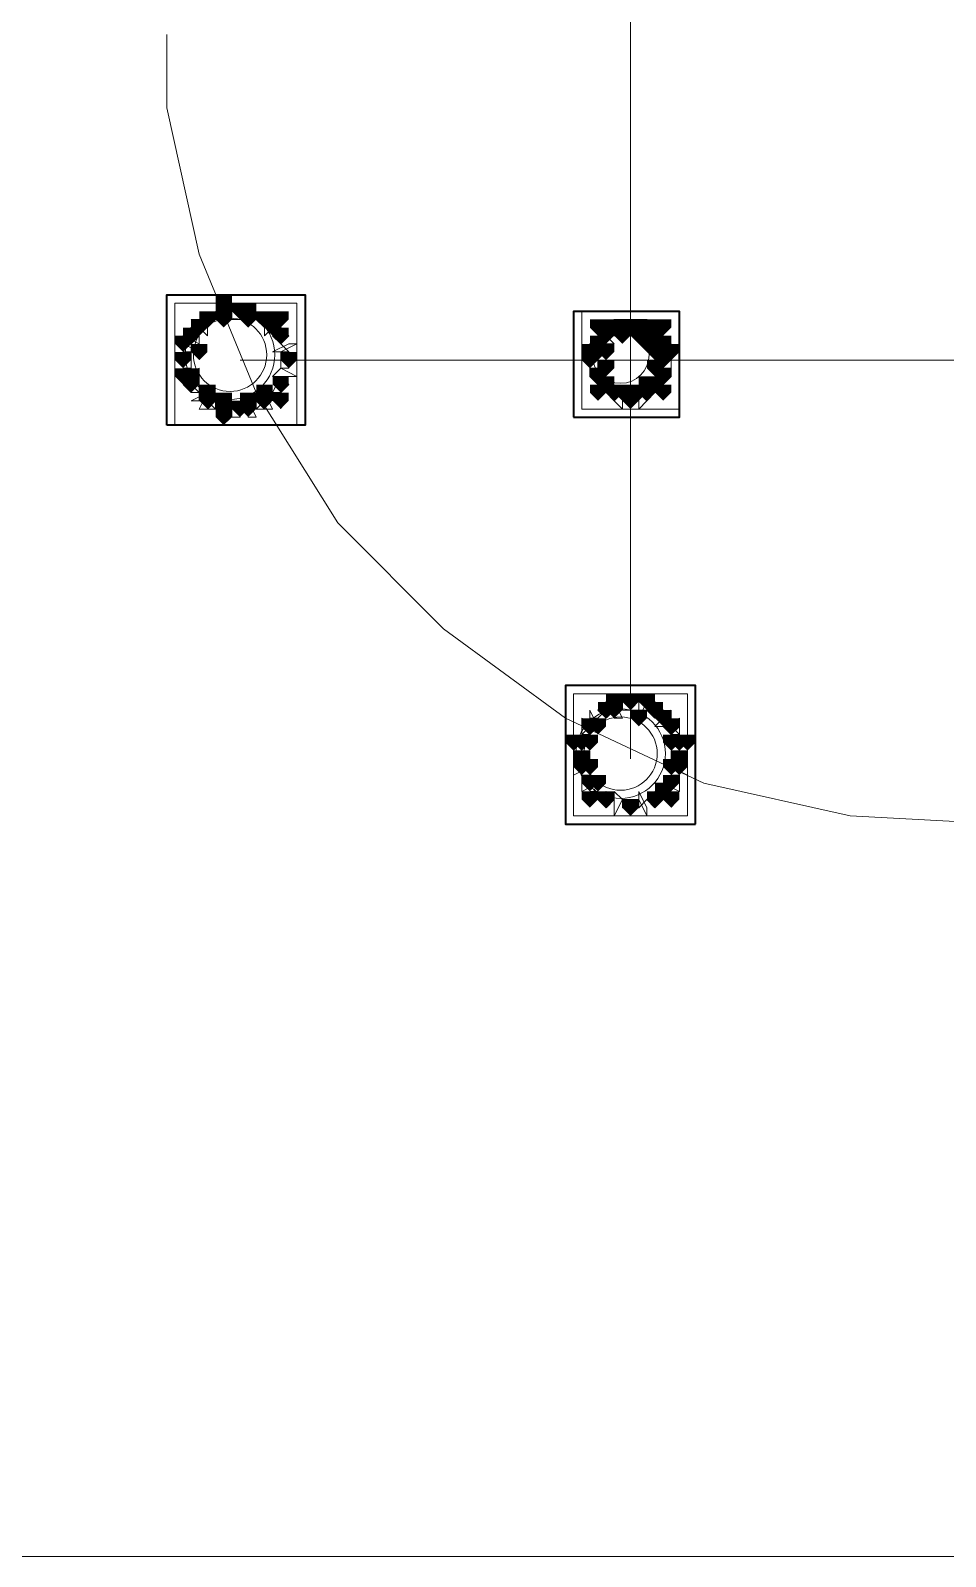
# Model space of a CAD drawing. Header units: millimetres. Extents: x 2315 to 4619, y 1334 to 1897.
# Drawn here: x 3535.03 to 3541.9, y 1530.21 to 1541.67 of the extents above; entities that cross this region are included whole.
import ezdxf

# ---------------------------------------------------------------- set-up
doc = ezdxf.new("R2010")
doc.units = ezdxf.units.MM
for name, color, linetype, true_color in [('PDF_10', 7, 'Continuous', 0x00b85c), ('PDF_AXIS', 7, 'Continuous', 0x00b85c), ('PDF_柱构件', 7, 'Continuous', 0x00b85c), ('PDF_转运站初步方案', 7, 'Continuous', 0x00b85c)]:
    doc.layers.add(name, color=color, linetype=linetype, true_color=true_color)
doc.layers.add('PDF_中心线层', color=1, linetype='Continuous')
doc.layers.add('PDF_粗实线层', color=7, linetype='Continuous')

msp = doc.modelspace()

# ---------------------------------------------------------------- hatches: boundary and pattern name
at = {"layer": 'PDF_10', "transparency": 33554559}
for points in [[(3536.607, 1539.62), (3536.546, 1539.62), (3536.546, 1539.558), (3536.607, 1539.497), (3536.668, 1539.558), (3536.668, 1539.62)], [(3536.607, 1539.62), (3536.546, 1539.62), (3536.546, 1539.558), (3536.607, 1539.497), (3536.668, 1539.558), (3536.668, 1539.62)], [(3536.607, 1539.62), (3536.546, 1539.62), (3536.546, 1539.558), (3536.607, 1539.497), (3536.668, 1539.558), (3536.668, 1539.62)], [(3536.362, 1539.558), (3536.301, 1539.558), (3536.301, 1539.497), (3536.362, 1539.436), (3536.423, 1539.497), (3536.423, 1539.558)], [(3536.362, 1539.558), (3536.301, 1539.558), (3536.301, 1539.497), (3536.362, 1539.436), (3536.423, 1539.497), (3536.423, 1539.558)], [(3536.79, 1539.558), (3536.729, 1539.558), (3536.729, 1539.497), (3536.79, 1539.436), (3536.851, 1539.497), (3536.851, 1539.558)], [(3536.79, 1539.558), (3536.729, 1539.558), (3536.729, 1539.497), (3536.79, 1539.436), (3536.851, 1539.497), (3536.851, 1539.558)], [(3539.416, 1539.497), (3539.355, 1539.497), (3539.355, 1539.436), (3539.416, 1539.375), (3539.477, 1539.436), (3539.477, 1539.497)], [(3539.416, 1539.497), (3539.355, 1539.497), (3539.355, 1539.436), (3539.416, 1539.375), (3539.477, 1539.436), (3539.477, 1539.497)], [(3539.539, 1539.497), (3539.477, 1539.497), (3539.477, 1539.436), (3539.539, 1539.375), (3539.6, 1539.436), (3539.6, 1539.497)], [(3539.539, 1539.497), (3539.477, 1539.497), (3539.477, 1539.436), (3539.539, 1539.375), (3539.6, 1539.436), (3539.6, 1539.497)], [(3539.661, 1539.497), (3539.6, 1539.497), (3539.6, 1539.436), (3539.661, 1539.375), (3539.722, 1539.436), (3539.722, 1539.497)], [(3539.661, 1539.497), (3539.6, 1539.497), (3539.6, 1539.436), (3539.661, 1539.375), (3539.722, 1539.436), (3539.722, 1539.497)], [(3536.24, 1539.436), (3536.179, 1539.436), (3536.179, 1539.375), (3536.24, 1539.314), (3536.301, 1539.375), (3536.301, 1539.436)], [(3536.24, 1539.436), (3536.179, 1539.436), (3536.179, 1539.375), (3536.24, 1539.314), (3536.301, 1539.375), (3536.301, 1539.436)], [(3536.912, 1539.436), (3536.851, 1539.436), (3536.851, 1539.375), (3536.912, 1539.314), (3536.973, 1539.375), (3536.973, 1539.436)], [(3536.912, 1539.436), (3536.851, 1539.436), (3536.851, 1539.375), (3536.912, 1539.314), (3536.973, 1539.375), (3536.973, 1539.436)], [(3536.912, 1539.436), (3536.851, 1539.436), (3536.851, 1539.375), (3536.912, 1539.314), (3536.973, 1539.375), (3536.973, 1539.436)], [(3539.294, 1539.375), (3539.233, 1539.375), (3539.233, 1539.314), (3539.294, 1539.253), (3539.355, 1539.314), (3539.355, 1539.375)], [(3539.294, 1539.375), (3539.233, 1539.375), (3539.233, 1539.314), (3539.294, 1539.253), (3539.355, 1539.314), (3539.355, 1539.375)], [(3539.294, 1539.375), (3539.233, 1539.375), (3539.233, 1539.314), (3539.294, 1539.253), (3539.355, 1539.314), (3539.355, 1539.375)], [(3539.783, 1539.375), (3539.722, 1539.375), (3539.722, 1539.314), (3539.783, 1539.253), (3539.844, 1539.314), (3539.844, 1539.375)], [(3539.783, 1539.375), (3539.722, 1539.375), (3539.722, 1539.314), (3539.783, 1539.253), (3539.844, 1539.314), (3539.844, 1539.375)], [(3536.179, 1539.253), (3536.118, 1539.253), (3536.118, 1539.192), (3536.179, 1539.131), (3536.24, 1539.192), (3536.24, 1539.253)], [(3536.179, 1539.253), (3536.118, 1539.253), (3536.118, 1539.192), (3536.179, 1539.131), (3536.24, 1539.192), (3536.24, 1539.253)], [(3536.973, 1539.253), (3536.912, 1539.253), (3536.912, 1539.192), (3536.973, 1539.131), (3537.034, 1539.192), (3537.034, 1539.253)], [(3536.973, 1539.253), (3536.912, 1539.253), (3536.912, 1539.192), (3536.973, 1539.131), (3537.034, 1539.192), (3537.034, 1539.253)], [(3539.233, 1539.253), (3539.172, 1539.253), (3539.172, 1539.192), (3539.233, 1539.131), (3539.294, 1539.192), (3539.294, 1539.253)], [(3539.233, 1539.253), (3539.172, 1539.253), (3539.172, 1539.192), (3539.233, 1539.131), (3539.294, 1539.192), (3539.294, 1539.253)], [(3539.783, 1539.253), (3539.722, 1539.253), (3539.722, 1539.192), (3539.783, 1539.131), (3539.844, 1539.192), (3539.844, 1539.253)], [(3539.783, 1539.253), (3539.722, 1539.253), (3539.722, 1539.192), (3539.783, 1539.131), (3539.844, 1539.192), (3539.844, 1539.253)], [(3539.294, 1539.131), (3539.233, 1539.131), (3539.233, 1539.07), (3539.294, 1539.009), (3539.355, 1539.07), (3539.355, 1539.131)], [(3539.294, 1539.131), (3539.233, 1539.131), (3539.233, 1539.07), (3539.294, 1539.009), (3539.355, 1539.07), (3539.355, 1539.131)], [(3539.783, 1539.131), (3539.722, 1539.131), (3539.722, 1539.07), (3539.783, 1539.009), (3539.844, 1539.07), (3539.844, 1539.131)], [(3539.783, 1539.131), (3539.722, 1539.131), (3539.722, 1539.07), (3539.783, 1539.009), (3539.844, 1539.07), (3539.844, 1539.131)], [(3536.24, 1539.07), (3536.179, 1539.07), (3536.179, 1539.009), (3536.24, 1538.948), (3536.301, 1539.009), (3536.301, 1539.07)], [(3536.24, 1539.07), (3536.179, 1539.07), (3536.179, 1539.009), (3536.24, 1538.948), (3536.301, 1539.009), (3536.301, 1539.07)], [(3536.912, 1539.07), (3536.851, 1539.07), (3536.851, 1539.009), (3536.912, 1538.948), (3536.973, 1539.009), (3536.973, 1539.07)], [(3536.912, 1539.07), (3536.851, 1539.07), (3536.851, 1539.009), (3536.912, 1538.948), (3536.973, 1539.009), (3536.973, 1539.07)], [(3536.912, 1539.07), (3536.851, 1539.07), (3536.851, 1539.009), (3536.912, 1538.948), (3536.973, 1539.009), (3536.973, 1539.07)], [(3536.362, 1538.948), (3536.301, 1538.948), (3536.301, 1538.887), (3536.362, 1538.825), (3536.423, 1538.887), (3536.423, 1538.948)], [(3536.362, 1538.948), (3536.301, 1538.948), (3536.301, 1538.887), (3536.362, 1538.825), (3536.423, 1538.887), (3536.423, 1538.948)], [(3536.79, 1538.948), (3536.729, 1538.948), (3536.729, 1538.887), (3536.79, 1538.825), (3536.851, 1538.887), (3536.851, 1538.948)], [(3536.79, 1538.948), (3536.729, 1538.948), (3536.729, 1538.887), (3536.79, 1538.825), (3536.851, 1538.887), (3536.851, 1538.948)], [(3539.416, 1539.009), (3539.355, 1539.009), (3539.355, 1538.948), (3539.416, 1538.887), (3539.477, 1538.948), (3539.477, 1539.009)], [(3539.416, 1539.009), (3539.355, 1539.009), (3539.355, 1538.948), (3539.416, 1538.887), (3539.477, 1538.948), (3539.477, 1539.009)], [(3539.539, 1538.948), (3539.477, 1538.948), (3539.477, 1538.887), (3539.539, 1538.825), (3539.6, 1538.887), (3539.6, 1538.948)], [(3539.539, 1538.948), (3539.477, 1538.948), (3539.477, 1538.887), (3539.539, 1538.825), (3539.6, 1538.887), (3539.6, 1538.948)], [(3539.661, 1539.009), (3539.6, 1539.009), (3539.6, 1538.948), (3539.661, 1538.887), (3539.722, 1538.948), (3539.722, 1539.009)], [(3539.661, 1539.009), (3539.6, 1539.009), (3539.6, 1538.948), (3539.661, 1538.887), (3539.722, 1538.948), (3539.722, 1539.009)], [(3539.661, 1539.009), (3539.6, 1539.009), (3539.6, 1538.948), (3539.661, 1538.887), (3539.722, 1538.948), (3539.722, 1539.009)], [(3536.607, 1538.887), (3536.546, 1538.887), (3536.546, 1538.825), (3536.607, 1538.764), (3536.668, 1538.825), (3536.668, 1538.887)], [(3536.607, 1538.887), (3536.546, 1538.887), (3536.546, 1538.825), (3536.607, 1538.764), (3536.668, 1538.825), (3536.668, 1538.887)], [(3539.355, 1536.627), (3539.294, 1536.627), (3539.294, 1536.565), (3539.355, 1536.504), (3539.416, 1536.565), (3539.416, 1536.627)], [(3539.355, 1536.627), (3539.294, 1536.627), (3539.294, 1536.565), (3539.355, 1536.504), (3539.416, 1536.565), (3539.416, 1536.627)], [(3539.539, 1536.688), (3539.477, 1536.688), (3539.477, 1536.627), (3539.539, 1536.565), (3539.6, 1536.627), (3539.6, 1536.688)], [(3539.539, 1536.688), (3539.477, 1536.688), (3539.477, 1536.627), (3539.539, 1536.565), (3539.6, 1536.627), (3539.6, 1536.688)], [(3539.722, 1536.627), (3539.661, 1536.627), (3539.661, 1536.565), (3539.722, 1536.504), (3539.783, 1536.565), (3539.783, 1536.627)], [(3539.722, 1536.627), (3539.661, 1536.627), (3539.661, 1536.565), (3539.722, 1536.504), (3539.783, 1536.565), (3539.783, 1536.627)], [(3539.233, 1536.504), (3539.172, 1536.504), (3539.172, 1536.443), (3539.233, 1536.382), (3539.294, 1536.443), (3539.294, 1536.504)], [(3539.233, 1536.504), (3539.172, 1536.504), (3539.172, 1536.443), (3539.233, 1536.382), (3539.294, 1536.443), (3539.294, 1536.504)], [(3539.844, 1536.504), (3539.783, 1536.504), (3539.783, 1536.443), (3539.844, 1536.382), (3539.905, 1536.443), (3539.905, 1536.504)], [(3539.844, 1536.504), (3539.783, 1536.504), (3539.783, 1536.443), (3539.844, 1536.382), (3539.905, 1536.443), (3539.905, 1536.504)], [(3539.172, 1536.26), (3539.111, 1536.26), (3539.111, 1536.199), (3539.172, 1536.138), (3539.233, 1536.199), (3539.233, 1536.26)], [(3539.172, 1536.26), (3539.111, 1536.26), (3539.111, 1536.199), (3539.172, 1536.138), (3539.233, 1536.199), (3539.233, 1536.26)], [(3539.905, 1536.26), (3539.844, 1536.26), (3539.844, 1536.199), (3539.905, 1536.138), (3539.966, 1536.199), (3539.966, 1536.26)], [(3539.905, 1536.26), (3539.844, 1536.26), (3539.844, 1536.199), (3539.905, 1536.138), (3539.966, 1536.199), (3539.966, 1536.26)], [(3539.905, 1536.26), (3539.844, 1536.26), (3539.844, 1536.199), (3539.905, 1536.138), (3539.966, 1536.199), (3539.966, 1536.26)], [(3539.233, 1536.077), (3539.172, 1536.077), (3539.172, 1536.016), (3539.233, 1535.955), (3539.294, 1536.016), (3539.294, 1536.077)], [(3539.233, 1536.077), (3539.172, 1536.077), (3539.172, 1536.016), (3539.233, 1535.955), (3539.294, 1536.016), (3539.294, 1536.077)], [(3539.844, 1536.077), (3539.783, 1536.077), (3539.783, 1536.016), (3539.844, 1535.955), (3539.905, 1536.016), (3539.905, 1536.077)], [(3539.844, 1536.077), (3539.783, 1536.077), (3539.783, 1536.016), (3539.844, 1535.955), (3539.905, 1536.016), (3539.905, 1536.077)], [(3539.355, 1535.955), (3539.294, 1535.955), (3539.294, 1535.894), (3539.355, 1535.832), (3539.416, 1535.894), (3539.416, 1535.955)], [(3539.355, 1535.955), (3539.294, 1535.955), (3539.294, 1535.894), (3539.355, 1535.832), (3539.416, 1535.894), (3539.416, 1535.955)], [(3539.355, 1535.955), (3539.294, 1535.955), (3539.294, 1535.894), (3539.355, 1535.832), (3539.416, 1535.894), (3539.416, 1535.955)], [(3539.722, 1535.955), (3539.661, 1535.955), (3539.661, 1535.894), (3539.722, 1535.832), (3539.783, 1535.894), (3539.783, 1535.955)], [(3539.722, 1535.955), (3539.661, 1535.955), (3539.661, 1535.894), (3539.722, 1535.832), (3539.783, 1535.894), (3539.783, 1535.955)], [(3539.722, 1535.955), (3539.661, 1535.955), (3539.661, 1535.894), (3539.722, 1535.832), (3539.783, 1535.894), (3539.783, 1535.955)], [(3539.539, 1535.894), (3539.477, 1535.894), (3539.477, 1535.832), (3539.539, 1535.771), (3539.6, 1535.832), (3539.6, 1535.894)], [(3539.539, 1535.894), (3539.477, 1535.894), (3539.477, 1535.832), (3539.539, 1535.771), (3539.6, 1535.832), (3539.6, 1535.894)]]:
    msp.add_hatch(color=256, dxfattribs=at).paths.add_polyline_path(points)
at = {"layer": 'PDF_柱构件', "transparency": 33554559}
for points in [[(3536.484, 1539.681), (3536.423, 1539.681), (3536.423, 1539.62), (3536.484, 1539.558), (3536.546, 1539.62), (3536.546, 1539.681)], [(3536.484, 1539.62), (3536.423, 1539.62), (3536.423, 1539.558), (3536.484, 1539.497), (3536.546, 1539.558), (3536.546, 1539.62)], [(3536.668, 1539.62), (3536.607, 1539.62), (3536.607, 1539.558), (3536.668, 1539.497), (3536.729, 1539.558), (3536.729, 1539.62)], [(3536.301, 1539.497), (3536.24, 1539.497), (3536.24, 1539.436), (3536.301, 1539.375), (3536.362, 1539.436), (3536.362, 1539.497)], [(3536.484, 1539.558), (3536.423, 1539.558), (3536.423, 1539.497), (3536.484, 1539.436), (3536.546, 1539.497), (3536.546, 1539.558)], [(3536.668, 1539.558), (3536.607, 1539.558), (3536.607, 1539.497), (3536.668, 1539.436), (3536.729, 1539.497), (3536.729, 1539.558)], [(3536.851, 1539.497), (3536.79, 1539.497), (3536.79, 1539.436), (3536.851, 1539.375), (3536.912, 1539.436), (3536.912, 1539.497)], [(3536.912, 1539.558), (3536.851, 1539.558), (3536.851, 1539.497), (3536.912, 1539.436), (3536.973, 1539.497), (3536.973, 1539.558)], [(3539.294, 1539.497), (3539.233, 1539.497), (3539.233, 1539.436), (3539.294, 1539.375), (3539.355, 1539.436), (3539.355, 1539.497)], [(3539.477, 1539.497), (3539.416, 1539.497), (3539.416, 1539.436), (3539.477, 1539.375), (3539.539, 1539.436), (3539.539, 1539.497)], [(3539.6, 1539.497), (3539.539, 1539.497), (3539.539, 1539.436), (3539.6, 1539.375), (3539.661, 1539.436), (3539.661, 1539.497)], [(3539.783, 1539.497), (3539.722, 1539.497), (3539.722, 1539.436), (3539.783, 1539.375), (3539.844, 1539.436), (3539.844, 1539.497)], [(3536.179, 1539.375), (3536.118, 1539.375), (3536.118, 1539.314), (3536.179, 1539.253), (3536.24, 1539.314), (3536.24, 1539.375)], [(3539.355, 1539.436), (3539.294, 1539.436), (3539.294, 1539.375), (3539.355, 1539.314), (3539.416, 1539.375), (3539.416, 1539.436)], [(3539.477, 1539.436), (3539.416, 1539.436), (3539.416, 1539.375), (3539.477, 1539.314), (3539.539, 1539.375), (3539.539, 1539.436)], [(3539.6, 1539.436), (3539.539, 1539.436), (3539.539, 1539.375), (3539.6, 1539.314), (3539.661, 1539.375), (3539.661, 1539.436)], [(3539.661, 1539.375), (3539.6, 1539.375), (3539.6, 1539.314), (3539.661, 1539.253), (3539.722, 1539.314), (3539.722, 1539.375)], [(3539.722, 1539.436), (3539.661, 1539.436), (3539.661, 1539.375), (3539.722, 1539.314), (3539.783, 1539.375), (3539.783, 1539.436)], [(3536.301, 1539.314), (3536.24, 1539.314), (3536.24, 1539.253), (3536.301, 1539.192), (3536.362, 1539.253), (3536.362, 1539.314)], [(3539.233, 1539.314), (3539.172, 1539.314), (3539.172, 1539.253), (3539.233, 1539.192), (3539.294, 1539.253), (3539.294, 1539.314)], [(3539.294, 1539.314), (3539.233, 1539.314), (3539.233, 1539.253), (3539.294, 1539.192), (3539.355, 1539.253), (3539.355, 1539.314)], [(3539.355, 1539.314), (3539.294, 1539.314), (3539.294, 1539.253), (3539.355, 1539.192), (3539.416, 1539.253), (3539.416, 1539.314)], [(3539.722, 1539.314), (3539.661, 1539.314), (3539.661, 1539.253), (3539.722, 1539.192), (3539.783, 1539.253), (3539.783, 1539.314)], [(3539.783, 1539.314), (3539.722, 1539.314), (3539.722, 1539.253), (3539.783, 1539.192), (3539.844, 1539.253), (3539.844, 1539.314)], [(3539.844, 1539.314), (3539.783, 1539.314), (3539.783, 1539.253), (3539.844, 1539.192), (3539.905, 1539.253), (3539.905, 1539.314)], [(3536.179, 1539.131), (3536.118, 1539.131), (3536.118, 1539.07), (3536.179, 1539.009), (3536.24, 1539.07), (3536.24, 1539.131)], [(3536.24, 1539.131), (3536.179, 1539.131), (3536.179, 1539.07), (3536.24, 1539.009), (3536.301, 1539.07), (3536.301, 1539.131)], [(3539.355, 1539.192), (3539.294, 1539.192), (3539.294, 1539.131), (3539.355, 1539.07), (3539.416, 1539.131), (3539.416, 1539.192)], [(3539.722, 1539.192), (3539.661, 1539.192), (3539.661, 1539.131), (3539.722, 1539.07), (3539.783, 1539.131), (3539.783, 1539.192)], [(3539.355, 1539.07), (3539.294, 1539.07), (3539.294, 1539.009), (3539.355, 1538.948), (3539.416, 1539.009), (3539.416, 1539.07)], [(3539.661, 1539.07), (3539.6, 1539.07), (3539.6, 1539.009), (3539.661, 1538.948), (3539.722, 1539.009), (3539.722, 1539.07)], [(3539.722, 1539.07), (3539.661, 1539.07), (3539.661, 1539.009), (3539.722, 1538.948), (3539.783, 1539.009), (3539.783, 1539.07)], [(3536.362, 1539.009), (3536.301, 1539.009), (3536.301, 1538.948), (3536.362, 1538.887), (3536.423, 1538.948), (3536.423, 1539.009)], [(3536.484, 1538.948), (3536.423, 1538.948), (3536.423, 1538.887), (3536.484, 1538.825), (3536.546, 1538.887), (3536.546, 1538.948)], [(3536.668, 1538.948), (3536.607, 1538.948), (3536.607, 1538.887), (3536.668, 1538.825), (3536.729, 1538.887), (3536.729, 1538.948)], [(3536.79, 1539.009), (3536.729, 1539.009), (3536.729, 1538.948), (3536.79, 1538.887), (3536.851, 1538.948), (3536.851, 1539.009)], [(3536.912, 1538.948), (3536.851, 1538.948), (3536.851, 1538.887), (3536.912, 1538.825), (3536.973, 1538.887), (3536.973, 1538.948)], [(3539.294, 1539.009), (3539.233, 1539.009), (3539.233, 1538.948), (3539.294, 1538.887), (3539.355, 1538.948), (3539.355, 1539.009)], [(3539.477, 1539.009), (3539.416, 1539.009), (3539.416, 1538.948), (3539.477, 1538.887), (3539.539, 1538.948), (3539.539, 1539.009)], [(3539.6, 1539.009), (3539.539, 1539.009), (3539.539, 1538.948), (3539.6, 1538.887), (3539.661, 1538.948), (3539.661, 1539.009)], [(3539.783, 1539.009), (3539.722, 1539.009), (3539.722, 1538.948), (3539.783, 1538.887), (3539.844, 1538.948), (3539.844, 1539.009)], [(3536.484, 1538.887), (3536.423, 1538.887), (3536.423, 1538.825), (3536.484, 1538.764), (3536.546, 1538.825), (3536.546, 1538.887)], [(3536.484, 1538.825), (3536.423, 1538.825), (3536.423, 1538.764), (3536.484, 1538.703), (3536.546, 1538.764), (3536.546, 1538.825)], [(3536.668, 1538.887), (3536.607, 1538.887), (3536.607, 1538.825), (3536.668, 1538.764), (3536.729, 1538.825), (3536.729, 1538.887)], [(3539.416, 1536.688), (3539.355, 1536.688), (3539.355, 1536.627), (3539.416, 1536.565), (3539.477, 1536.627), (3539.477, 1536.688)], [(3539.416, 1536.627), (3539.355, 1536.627), (3539.355, 1536.565), (3539.416, 1536.504), (3539.477, 1536.565), (3539.477, 1536.627)], [(3539.661, 1536.688), (3539.6, 1536.688), (3539.6, 1536.627), (3539.661, 1536.565), (3539.722, 1536.627), (3539.722, 1536.688)], [(3539.294, 1536.504), (3539.233, 1536.504), (3539.233, 1536.443), (3539.294, 1536.382), (3539.355, 1536.443), (3539.355, 1536.504)], [(3539.6, 1536.565), (3539.539, 1536.565), (3539.539, 1536.504), (3539.6, 1536.443), (3539.661, 1536.504), (3539.661, 1536.565)], [(3539.783, 1536.565), (3539.722, 1536.565), (3539.722, 1536.504), (3539.783, 1536.443), (3539.844, 1536.504), (3539.844, 1536.565)], [(3539.111, 1536.382), (3539.05, 1536.382), (3539.05, 1536.321), (3539.111, 1536.26), (3539.172, 1536.321), (3539.172, 1536.382)], [(3539.172, 1536.382), (3539.111, 1536.382), (3539.111, 1536.321), (3539.172, 1536.26), (3539.233, 1536.321), (3539.233, 1536.382)], [(3539.233, 1536.382), (3539.172, 1536.382), (3539.172, 1536.321), (3539.233, 1536.26), (3539.294, 1536.321), (3539.294, 1536.382)], [(3539.844, 1536.382), (3539.783, 1536.382), (3539.783, 1536.321), (3539.844, 1536.26), (3539.905, 1536.321), (3539.905, 1536.382)], [(3539.905, 1536.382), (3539.844, 1536.382), (3539.844, 1536.321), (3539.905, 1536.26), (3539.966, 1536.321), (3539.966, 1536.382)], [(3539.966, 1536.382), (3539.905, 1536.382), (3539.905, 1536.321), (3539.966, 1536.26), (3540.027, 1536.321), (3540.027, 1536.382)], [(3539.172, 1536.199), (3539.111, 1536.199), (3539.111, 1536.138), (3539.172, 1536.077), (3539.233, 1536.138), (3539.233, 1536.199)], [(3539.233, 1536.199), (3539.172, 1536.199), (3539.172, 1536.138), (3539.233, 1536.077), (3539.294, 1536.138), (3539.294, 1536.199)], [(3539.844, 1536.199), (3539.783, 1536.199), (3539.783, 1536.138), (3539.844, 1536.077), (3539.905, 1536.138), (3539.905, 1536.199)], [(3539.905, 1536.199), (3539.844, 1536.199), (3539.844, 1536.138), (3539.905, 1536.077), (3539.966, 1536.138), (3539.966, 1536.199)], [(3539.294, 1536.077), (3539.233, 1536.077), (3539.233, 1536.016), (3539.294, 1535.955), (3539.355, 1536.016), (3539.355, 1536.077)], [(3539.233, 1535.955), (3539.172, 1535.955), (3539.172, 1535.894), (3539.233, 1535.832), (3539.294, 1535.894), (3539.294, 1535.955)], [(3539.783, 1536.016), (3539.722, 1536.016), (3539.722, 1535.955), (3539.783, 1535.894), (3539.844, 1535.955), (3539.844, 1536.016)], [(3539.844, 1535.955), (3539.783, 1535.955), (3539.783, 1535.894), (3539.844, 1535.832), (3539.905, 1535.894), (3539.905, 1535.955)]]:
    msp.add_hatch(color=256, dxfattribs=at).paths.add_polyline_path(points)
at = {"layer": 'PDF_转运站初步方案', "transparency": 33554559}
for points in [[(3536.607, 1539.62), (3536.546, 1539.62), (3536.546, 1539.558), (3536.607, 1539.497), (3536.668, 1539.558), (3536.668, 1539.62)], [(3536.607, 1539.62), (3536.546, 1539.62), (3536.546, 1539.558), (3536.607, 1539.497), (3536.668, 1539.558), (3536.668, 1539.62)], [(3536.362, 1539.558), (3536.301, 1539.558), (3536.301, 1539.497), (3536.362, 1539.436), (3536.423, 1539.497), (3536.423, 1539.558)], [(3536.362, 1539.558), (3536.301, 1539.558), (3536.301, 1539.497), (3536.362, 1539.436), (3536.423, 1539.497), (3536.423, 1539.558)], [(3536.79, 1539.558), (3536.729, 1539.558), (3536.729, 1539.497), (3536.79, 1539.436), (3536.851, 1539.497), (3536.851, 1539.558)], [(3536.79, 1539.558), (3536.729, 1539.558), (3536.729, 1539.497), (3536.79, 1539.436), (3536.851, 1539.497), (3536.851, 1539.558)], [(3539.416, 1539.497), (3539.355, 1539.497), (3539.355, 1539.436), (3539.416, 1539.375), (3539.477, 1539.436), (3539.477, 1539.497)], [(3539.416, 1539.497), (3539.355, 1539.497), (3539.355, 1539.436), (3539.416, 1539.375), (3539.477, 1539.436), (3539.477, 1539.497)], [(3539.539, 1539.497), (3539.477, 1539.497), (3539.477, 1539.436), (3539.539, 1539.375), (3539.6, 1539.436), (3539.6, 1539.497)], [(3539.539, 1539.497), (3539.477, 1539.497), (3539.477, 1539.436), (3539.539, 1539.375), (3539.6, 1539.436), (3539.6, 1539.497)], [(3539.661, 1539.497), (3539.6, 1539.497), (3539.6, 1539.436), (3539.661, 1539.375), (3539.722, 1539.436), (3539.722, 1539.497)], [(3539.661, 1539.497), (3539.6, 1539.497), (3539.6, 1539.436), (3539.661, 1539.375), (3539.722, 1539.436), (3539.722, 1539.497)], [(3536.24, 1539.436), (3536.179, 1539.436), (3536.179, 1539.375), (3536.24, 1539.314), (3536.301, 1539.375), (3536.301, 1539.436)], [(3536.24, 1539.436), (3536.179, 1539.436), (3536.179, 1539.375), (3536.24, 1539.314), (3536.301, 1539.375), (3536.301, 1539.436)], [(3536.912, 1539.436), (3536.851, 1539.436), (3536.851, 1539.375), (3536.912, 1539.314), (3536.973, 1539.375), (3536.973, 1539.436)], [(3536.912, 1539.436), (3536.851, 1539.436), (3536.851, 1539.375), (3536.912, 1539.314), (3536.973, 1539.375), (3536.973, 1539.436)], [(3539.294, 1539.375), (3539.233, 1539.375), (3539.233, 1539.314), (3539.294, 1539.253), (3539.355, 1539.314), (3539.355, 1539.375)], [(3539.294, 1539.375), (3539.233, 1539.375), (3539.233, 1539.314), (3539.294, 1539.253), (3539.355, 1539.314), (3539.355, 1539.375)], [(3539.783, 1539.375), (3539.722, 1539.375), (3539.722, 1539.314), (3539.783, 1539.253), (3539.844, 1539.314), (3539.844, 1539.375)], [(3539.783, 1539.375), (3539.722, 1539.375), (3539.722, 1539.314), (3539.783, 1539.253), (3539.844, 1539.314), (3539.844, 1539.375)], [(3536.179, 1539.253), (3536.118, 1539.253), (3536.118, 1539.192), (3536.179, 1539.131), (3536.24, 1539.192), (3536.24, 1539.253)], [(3536.179, 1539.253), (3536.118, 1539.253), (3536.118, 1539.192), (3536.179, 1539.131), (3536.24, 1539.192), (3536.24, 1539.253)], [(3536.973, 1539.253), (3536.912, 1539.253), (3536.912, 1539.192), (3536.973, 1539.131), (3537.034, 1539.192), (3537.034, 1539.253)], [(3536.973, 1539.253), (3536.912, 1539.253), (3536.912, 1539.192), (3536.973, 1539.131), (3537.034, 1539.192), (3537.034, 1539.253)], [(3539.233, 1539.253), (3539.172, 1539.253), (3539.172, 1539.192), (3539.233, 1539.131), (3539.294, 1539.192), (3539.294, 1539.253)], [(3539.233, 1539.253), (3539.172, 1539.253), (3539.172, 1539.192), (3539.233, 1539.131), (3539.294, 1539.192), (3539.294, 1539.253)], [(3539.783, 1539.253), (3539.722, 1539.253), (3539.722, 1539.192), (3539.783, 1539.131), (3539.844, 1539.192), (3539.844, 1539.253)], [(3539.783, 1539.253), (3539.722, 1539.253), (3539.722, 1539.192), (3539.783, 1539.131), (3539.844, 1539.192), (3539.844, 1539.253)], [(3539.294, 1539.131), (3539.233, 1539.131), (3539.233, 1539.07), (3539.294, 1539.009), (3539.355, 1539.07), (3539.355, 1539.131)], [(3539.294, 1539.131), (3539.233, 1539.131), (3539.233, 1539.07), (3539.294, 1539.009), (3539.355, 1539.07), (3539.355, 1539.131)], [(3539.783, 1539.131), (3539.722, 1539.131), (3539.722, 1539.07), (3539.783, 1539.009), (3539.844, 1539.07), (3539.844, 1539.131)], [(3539.783, 1539.131), (3539.722, 1539.131), (3539.722, 1539.07), (3539.783, 1539.009), (3539.844, 1539.07), (3539.844, 1539.131)], [(3536.24, 1539.07), (3536.179, 1539.07), (3536.179, 1539.009), (3536.24, 1538.948), (3536.301, 1539.009), (3536.301, 1539.07)], [(3536.24, 1539.07), (3536.179, 1539.07), (3536.179, 1539.009), (3536.24, 1538.948), (3536.301, 1539.009), (3536.301, 1539.07)], [(3536.912, 1539.07), (3536.851, 1539.07), (3536.851, 1539.009), (3536.912, 1538.948), (3536.973, 1539.009), (3536.973, 1539.07)], [(3536.912, 1539.07), (3536.851, 1539.07), (3536.851, 1539.009), (3536.912, 1538.948), (3536.973, 1539.009), (3536.973, 1539.07)], [(3536.362, 1538.948), (3536.301, 1538.948), (3536.301, 1538.887), (3536.362, 1538.825), (3536.423, 1538.887), (3536.423, 1538.948)], [(3536.362, 1538.948), (3536.301, 1538.948), (3536.301, 1538.887), (3536.362, 1538.825), (3536.423, 1538.887), (3536.423, 1538.948)], [(3536.79, 1538.948), (3536.729, 1538.948), (3536.729, 1538.887), (3536.79, 1538.825), (3536.851, 1538.887), (3536.851, 1538.948)], [(3536.79, 1538.948), (3536.729, 1538.948), (3536.729, 1538.887), (3536.79, 1538.825), (3536.851, 1538.887), (3536.851, 1538.948)], [(3539.416, 1539.009), (3539.355, 1539.009), (3539.355, 1538.948), (3539.416, 1538.887), (3539.477, 1538.948), (3539.477, 1539.009)], [(3539.416, 1539.009), (3539.355, 1539.009), (3539.355, 1538.948), (3539.416, 1538.887), (3539.477, 1538.948), (3539.477, 1539.009)], [(3539.539, 1538.948), (3539.477, 1538.948), (3539.477, 1538.887), (3539.539, 1538.825), (3539.6, 1538.887), (3539.6, 1538.948)], [(3539.539, 1538.948), (3539.477, 1538.948), (3539.477, 1538.887), (3539.539, 1538.825), (3539.6, 1538.887), (3539.6, 1538.948)], [(3539.661, 1539.009), (3539.6, 1539.009), (3539.6, 1538.948), (3539.661, 1538.887), (3539.722, 1538.948), (3539.722, 1539.009)], [(3539.661, 1539.009), (3539.6, 1539.009), (3539.6, 1538.948), (3539.661, 1538.887), (3539.722, 1538.948), (3539.722, 1539.009)], [(3536.607, 1538.887), (3536.546, 1538.887), (3536.546, 1538.825), (3536.607, 1538.764), (3536.668, 1538.825), (3536.668, 1538.887)], [(3536.607, 1538.887), (3536.546, 1538.887), (3536.546, 1538.825), (3536.607, 1538.764), (3536.668, 1538.825), (3536.668, 1538.887)], [(3539.355, 1536.627), (3539.294, 1536.627), (3539.294, 1536.565), (3539.355, 1536.504), (3539.416, 1536.565), (3539.416, 1536.627)], [(3539.355, 1536.627), (3539.294, 1536.627), (3539.294, 1536.565), (3539.355, 1536.504), (3539.416, 1536.565), (3539.416, 1536.627)], [(3539.539, 1536.688), (3539.477, 1536.688), (3539.477, 1536.627), (3539.539, 1536.565), (3539.6, 1536.627), (3539.6, 1536.688)], [(3539.539, 1536.688), (3539.477, 1536.688), (3539.477, 1536.627), (3539.539, 1536.565), (3539.6, 1536.627), (3539.6, 1536.688)], [(3539.722, 1536.627), (3539.661, 1536.627), (3539.661, 1536.565), (3539.722, 1536.504), (3539.783, 1536.565), (3539.783, 1536.627)], [(3539.722, 1536.627), (3539.661, 1536.627), (3539.661, 1536.565), (3539.722, 1536.504), (3539.783, 1536.565), (3539.783, 1536.627)], [(3539.233, 1536.504), (3539.172, 1536.504), (3539.172, 1536.443), (3539.233, 1536.382), (3539.294, 1536.443), (3539.294, 1536.504)], [(3539.233, 1536.504), (3539.172, 1536.504), (3539.172, 1536.443), (3539.233, 1536.382), (3539.294, 1536.443), (3539.294, 1536.504)], [(3539.844, 1536.504), (3539.783, 1536.504), (3539.783, 1536.443), (3539.844, 1536.382), (3539.905, 1536.443), (3539.905, 1536.504)], [(3539.844, 1536.504), (3539.783, 1536.504), (3539.783, 1536.443), (3539.844, 1536.382), (3539.905, 1536.443), (3539.905, 1536.504)], [(3539.172, 1536.26), (3539.111, 1536.26), (3539.111, 1536.199), (3539.172, 1536.138), (3539.233, 1536.199), (3539.233, 1536.26)], [(3539.172, 1536.26), (3539.111, 1536.26), (3539.111, 1536.199), (3539.172, 1536.138), (3539.233, 1536.199), (3539.233, 1536.26)], [(3539.905, 1536.26), (3539.844, 1536.26), (3539.844, 1536.199), (3539.905, 1536.138), (3539.966, 1536.199), (3539.966, 1536.26)], [(3539.905, 1536.26), (3539.844, 1536.26), (3539.844, 1536.199), (3539.905, 1536.138), (3539.966, 1536.199), (3539.966, 1536.26)], [(3539.233, 1536.077), (3539.172, 1536.077), (3539.172, 1536.016), (3539.233, 1535.955), (3539.294, 1536.016), (3539.294, 1536.077)], [(3539.233, 1536.077), (3539.172, 1536.077), (3539.172, 1536.016), (3539.233, 1535.955), (3539.294, 1536.016), (3539.294, 1536.077)], [(3539.844, 1536.077), (3539.783, 1536.077), (3539.783, 1536.016), (3539.844, 1535.955), (3539.905, 1536.016), (3539.905, 1536.077)], [(3539.844, 1536.077), (3539.783, 1536.077), (3539.783, 1536.016), (3539.844, 1535.955), (3539.905, 1536.016), (3539.905, 1536.077)], [(3539.355, 1535.955), (3539.294, 1535.955), (3539.294, 1535.894), (3539.355, 1535.832), (3539.416, 1535.894), (3539.416, 1535.955)], [(3539.355, 1535.955), (3539.294, 1535.955), (3539.294, 1535.894), (3539.355, 1535.832), (3539.416, 1535.894), (3539.416, 1535.955)], [(3539.722, 1535.955), (3539.661, 1535.955), (3539.661, 1535.894), (3539.722, 1535.832), (3539.783, 1535.894), (3539.783, 1535.955)], [(3539.722, 1535.955), (3539.661, 1535.955), (3539.661, 1535.894), (3539.722, 1535.832), (3539.783, 1535.894), (3539.783, 1535.955)], [(3539.539, 1535.894), (3539.477, 1535.894), (3539.477, 1535.832), (3539.539, 1535.771), (3539.6, 1535.832), (3539.6, 1535.894)], [(3539.539, 1535.894), (3539.477, 1535.894), (3539.477, 1535.832), (3539.539, 1535.771), (3539.6, 1535.832), (3539.6, 1535.894)]]:
    msp.add_hatch(color=256, dxfattribs=at).paths.add_polyline_path(points)

# ---------------------------------------------------------------- linework, layer by layer
at = {"layer": 'PDF_10', "lineweight": 18}
for points in [[(3536.362, 1539.497), (3536.423, 1539.497), (3536.362, 1539.497)], [(3536.607, 1539.558), (3536.546, 1539.558)], [(3536.79, 1539.497), (3536.729, 1539.497), (3536.79, 1539.497)], [(3539.539, 1539.436), (3539.539, 1539.497)], [(3536.24, 1539.375), (3536.301, 1539.375), (3536.24, 1539.314)], [(3536.912, 1539.314), (3536.912, 1539.375)], [(3539.294, 1539.375), (3539.294, 1539.314)], [(3539.416, 1539.436), (3539.355, 1539.375)], [(3539.416, 1539.375), (3539.355, 1539.436)], [(3539.6, 1539.436), (3539.477, 1539.436)], [(3539.722, 1539.375), (3539.661, 1539.436), (3539.661, 1539.375)], [(3539.722, 1539.314), (3539.783, 1539.314), (3539.783, 1539.375)], [(3536.24, 1539.192), (3536.179, 1539.192), (3536.179, 1539.131)], [(3536.973, 1539.131), (3536.973, 1539.192), (3536.912, 1539.192)], [(3539.294, 1539.192), (3539.233, 1539.192), (3539.233, 1539.131)], [(3539.783, 1539.131), (3539.783, 1539.192), (3539.844, 1539.192)], [(3539.294, 1539.009), (3539.294, 1539.07), (3539.294, 1539.009)], [(3539.722, 1539.07), (3539.783, 1539.009), (3539.783, 1539.07)], [(3536.301, 1539.009), (3536.24, 1539.009), (3536.301, 1538.948)], [(3536.912, 1538.948), (3536.912, 1539.009)], [(3539.355, 1538.948), (3539.416, 1538.948), (3539.355, 1538.948)], [(3539.539, 1538.948), (3539.539, 1538.887)], [(3539.661, 1538.948), (3539.722, 1538.948)], [(3536.362, 1538.887), (3536.423, 1538.825)], [(3536.423, 1538.887), (3536.362, 1538.825)], [(3536.546, 1538.825), (3536.607, 1538.825), (3536.607, 1538.764)], [(3536.729, 1538.825), (3536.79, 1538.887)], [(3536.729, 1538.887), (3536.79, 1538.825)], [(3539.477, 1538.887), (3539.6, 1538.887)], [(3539.477, 1536.627), (3539.6, 1536.627)], [(3539.539, 1536.565), (3539.539, 1536.627)], [(3539.294, 1536.504), (3539.355, 1536.565), (3539.355, 1536.504)], [(3539.661, 1536.565), (3539.783, 1536.504)], [(3539.722, 1536.504), (3539.722, 1536.565)], [(3539.172, 1536.382), (3539.233, 1536.443)], [(3539.233, 1536.382), (3539.172, 1536.443)], [(3539.844, 1536.443), (3539.905, 1536.382)], [(3539.844, 1536.382), (3539.905, 1536.443)], [(3539.111, 1536.199), (3539.172, 1536.199), (3539.172, 1536.26)], [(3539.905, 1536.26), (3539.905, 1536.199)], [(3539.233, 1536.016), (3539.172, 1536.077)], [(3539.233, 1536.077), (3539.172, 1536.016)], [(3539.905, 1536.077), (3539.844, 1536.016)], [(3539.844, 1536.077), (3539.905, 1536.016)], [(3539.355, 1535.894), (3539.294, 1535.894)], [(3539.6, 1535.832), (3539.477, 1535.832)], [(3539.539, 1535.894), (3539.539, 1535.832)], [(3539.783, 1535.894), (3539.661, 1535.894)]]:
    msp.add_lwpolyline(points, dxfattribs=at)
at = {"layer": 'PDF_AXIS', "lineweight": 18}
for points in [[(3536.118, 1538.703), (3536.118, 1539.62), (3537.034, 1539.62), (3537.034, 1538.703)], [(3539.172, 1538.825), (3539.172, 1539.558), (3539.905, 1539.558), (3539.905, 1538.825)], [(3539.966, 1535.771), (3539.966, 1536.688), (3539.111, 1536.688), (3539.111, 1535.771)]]:
    msp.add_lwpolyline(points, close=True, dxfattribs=at)
at = {"layer": 'PDF_中心线层', "color": 112, "lineweight": 18, "true_color": 0x00b85c}
for points in [[(3539.539, 1547.133), (3539.539, 1536.199)], [(3536.057, 1541.635), (3536.057, 1541.085), (3536.301, 1539.986), (3536.729, 1538.948), (3537.34, 1537.97), (3538.134, 1537.176), (3539.05, 1536.504), (3540.088, 1536.016), (3541.188, 1535.771), (3542.348, 1535.71), (3543.448, 1535.832), (3544.547, 1536.199), (3545.036, 1536.504)], [(3536.607, 1539.192), (3547.479, 1539.192)]]:
    msp.add_lwpolyline(points, dxfattribs=at)
at = {"layer": 'PDF_柱构件', "lineweight": 18}
for points in [[(3536.484, 1539.62), (3536.484, 1539.497)], [(3536.607, 1539.497), (3536.546, 1539.497), (3536.546, 1539.62), (3536.607, 1539.62)], [(3536.729, 1539.62), (3536.668, 1539.497), (3536.668, 1539.62)], [(3536.301, 1539.497), (3536.362, 1539.436), (3536.362, 1539.375), (3536.24, 1539.497)], [(3536.423, 1539.497), (3536.362, 1539.436), (3536.301, 1539.497), (3536.423, 1539.558)], [(3536.79, 1539.436), (3536.729, 1539.497), (3536.729, 1539.558), (3536.851, 1539.497)], [(3536.912, 1539.497), (3536.79, 1539.375), (3536.79, 1539.436)], [(3539.477, 1539.375), (3539.355, 1539.375), (3539.355, 1539.436), (3539.416, 1539.497)], [(3539.477, 1539.497), (3539.477, 1539.375), (3539.416, 1539.497)], [(3539.6, 1539.436), (3539.477, 1539.436), (3539.477, 1539.497), (3539.6, 1539.497)], [(3539.661, 1539.497), (3539.6, 1539.375), (3539.6, 1539.497)], [(3539.661, 1539.375), (3539.6, 1539.375), (3539.661, 1539.497), (3539.722, 1539.436)], [(3536.301, 1539.375), (3536.301, 1539.314), (3536.179, 1539.375), (3536.24, 1539.436)], [(3536.912, 1539.314), (3536.851, 1539.375), (3536.912, 1539.436), (3536.973, 1539.375)], [(3539.355, 1539.314), (3539.294, 1539.253), (3539.233, 1539.314), (3539.294, 1539.375)], [(3539.294, 1539.436), (3539.416, 1539.314), (3539.355, 1539.314)], [(3539.783, 1539.436), (3539.661, 1539.314)], [(3539.783, 1539.253), (3539.722, 1539.314), (3539.783, 1539.375), (3539.844, 1539.314)], [(3536.179, 1539.314), (3536.301, 1539.253)], [(3536.24, 1539.253), (3536.24, 1539.131), (3536.179, 1539.131), (3536.179, 1539.253)], [(3537.034, 1539.314), (3536.912, 1539.253), (3536.851, 1539.253), (3536.973, 1539.314)], [(3536.912, 1539.131), (3536.912, 1539.253), (3536.973, 1539.253), (3536.973, 1539.131)], [(3539.233, 1539.253), (3539.355, 1539.253)], [(3539.294, 1539.253), (3539.294, 1539.131), (3539.233, 1539.131), (3539.233, 1539.253)], [(3539.844, 1539.253), (3539.722, 1539.253)], [(3539.783, 1539.131), (3539.783, 1539.253), (3539.844, 1539.253), (3539.844, 1539.131)], [(3536.179, 1539.07), (3536.301, 1539.131), (3536.301, 1539.07)], [(3539.233, 1539.131), (3539.355, 1539.131), (3539.233, 1539.07)], [(3539.294, 1539.131), (3539.355, 1539.009), (3539.294, 1539.009), (3539.233, 1539.07)], [(3539.844, 1539.07), (3539.722, 1539.131), (3539.844, 1539.131)], [(3539.722, 1539.009), (3539.783, 1539.131), (3539.844, 1539.07), (3539.783, 1539.009)], [(3536.301, 1539.07), (3536.301, 1538.948), (3536.24, 1538.948), (3536.179, 1539.009)], [(3536.851, 1538.948), (3536.912, 1539.07), (3536.973, 1539.009), (3536.912, 1538.948)], [(3536.24, 1538.887), (3536.362, 1538.948), (3536.301, 1538.887)], [(3536.362, 1538.948), (3536.423, 1538.887), (3536.423, 1538.825), (3536.301, 1538.825)], [(3536.729, 1538.887), (3536.79, 1538.948), (3536.851, 1538.825), (3536.729, 1538.825)], [(3536.912, 1538.887), (3536.79, 1538.948)], [(3539.294, 1538.948), (3539.355, 1539.009), (3539.416, 1539.009)], [(3539.355, 1539.009), (3539.477, 1538.948), (3539.416, 1538.887), (3539.355, 1538.948)], [(3539.477, 1538.948), (3539.6, 1538.948), (3539.6, 1538.887), (3539.477, 1538.887)], [(3539.6, 1538.948), (3539.661, 1539.009), (3539.722, 1538.948), (3539.661, 1538.887)], [(3539.783, 1538.948), (3539.661, 1539.009)], [(3536.484, 1538.764), (3536.484, 1538.887)], [(3536.546, 1538.825), (3536.607, 1538.825), (3536.607, 1538.764), (3536.546, 1538.764)], [(3536.668, 1538.764), (3536.668, 1538.887), (3536.729, 1538.764)], [(3539.355, 1536.504), (3539.416, 1536.565), (3539.355, 1536.627), (3539.294, 1536.565)], [(3539.416, 1536.627), (3539.416, 1536.504), (3539.477, 1536.504)], [(3539.477, 1536.565), (3539.6, 1536.565), (3539.6, 1536.627), (3539.477, 1536.627)], [(3539.661, 1536.627), (3539.6, 1536.504)], [(3539.661, 1536.565), (3539.722, 1536.504), (3539.783, 1536.565), (3539.722, 1536.627)], [(3539.233, 1536.382), (3539.294, 1536.443), (3539.172, 1536.504), (3539.172, 1536.382)], [(3539.844, 1536.565), (3539.722, 1536.443), (3539.783, 1536.443), (3539.844, 1536.504)], [(3539.783, 1536.443), (3539.844, 1536.382), (3539.905, 1536.382), (3539.905, 1536.504)], [(3539.111, 1536.321), (3539.233, 1536.321)], [(3539.966, 1536.321), (3539.844, 1536.321)], [(3539.233, 1536.199), (3539.233, 1536.26), (3539.111, 1536.26), (3539.111, 1536.199)], [(3539.844, 1536.26), (3539.844, 1536.199), (3539.966, 1536.199), (3539.966, 1536.26)], [(3539.111, 1536.077), (3539.233, 1536.138), (3539.111, 1536.138)], [(3539.294, 1536.016), (3539.233, 1536.077), (3539.172, 1536.077), (3539.172, 1535.955)], [(3539.844, 1536.077), (3539.783, 1536.016), (3539.905, 1535.955), (3539.905, 1536.077)], [(3539.966, 1536.138), (3539.844, 1536.138), (3539.966, 1536.077)], [(3539.233, 1535.894), (3539.294, 1536.016)], [(3539.416, 1535.894), (3539.355, 1535.955), (3539.294, 1535.894), (3539.355, 1535.832)], [(3539.416, 1535.771), (3539.477, 1535.894), (3539.416, 1535.955), (3539.416, 1535.832)], [(3539.661, 1535.832), (3539.6, 1535.955), (3539.6, 1535.894), (3539.661, 1535.771)], [(3539.722, 1535.955), (3539.661, 1535.894), (3539.722, 1535.832), (3539.783, 1535.894)], [(3539.844, 1535.894), (3539.783, 1536.016), (3539.722, 1536.016)], [(3539.6, 1535.894), (3539.477, 1535.894), (3539.477, 1535.832), (3539.6, 1535.832)]]:
    msp.add_lwpolyline(points, close=True, dxfattribs=at)
for points in [[(3536.24, 1539.314), (3536.24, 1539.253)], [(3536.973, 1539.253), (3536.912, 1539.314)], [(3536.973, 1539.07), (3536.851, 1539.07), (3536.912, 1539.131), (3537.034, 1539.07), (3536.973, 1539.07), (3536.912, 1539.07)], [(3539.294, 1539.131), (3539.294, 1539.07)], [(3539.783, 1539.07), (3539.783, 1539.131)], [(3536.301, 1538.948), (3536.301, 1538.887)], [(3536.851, 1538.887), (3536.851, 1538.948)], [(3539.477, 1538.887), (3539.477, 1538.948), (3539.477, 1538.825), (3539.416, 1538.887), (3539.477, 1538.948)], [(3539.6, 1538.887), (3539.6, 1538.948), (3539.661, 1538.887), (3539.6, 1538.825), (3539.6, 1538.948)], [(3539.233, 1536.504), (3539.294, 1536.443), (3539.233, 1536.565), (3539.233, 1536.504), (3539.294, 1536.504)], [(3539.6, 1536.565), (3539.661, 1536.565)], [(3539.294, 1535.955), (3539.233, 1535.955)], [(3539.416, 1535.832), (3539.416, 1535.894)], [(3539.661, 1535.894), (3539.6, 1535.832)]]:
    msp.add_lwpolyline(points, dxfattribs=at)
at = {"layer": 'PDF_粗实线层', "color": 112, "lineweight": 35, "true_color": 0x00b85c}
for points in [[(3536.057, 1538.703), (3536.057, 1539.681), (3537.095, 1539.681), (3537.095, 1538.703)], [(3539.111, 1538.764), (3539.905, 1538.764), (3539.905, 1539.558), (3539.111, 1539.558)], [(3540.027, 1535.71), (3540.027, 1536.749), (3539.05, 1536.749), (3539.05, 1535.71)]]:
    msp.add_lwpolyline(points, close=True, dxfattribs=at)
at = {"layer": 'PDF_转运站初步方案', "color": 142, "lineweight": 5, "true_color": 0x00a5dd}
msp.add_lwpolyline([(3419.942, 1530.213), (4209.904, 1530.213)], dxfattribs=at)
at = {"layer": 'PDF_转运站初步方案', "lineweight": 18}
for centre, radius in [((3536.532, 1539.232), 0.336), ((3536.532, 1539.232), 0.275), ((3539.464, 1539.232), 0.214), ((3539.464, 1539.232), 0.214), ((3539.464, 1536.239), 0.336), ((3539.464, 1536.239), 0.275)]:
    msp.add_circle(centre, radius, dxfattribs=at)

doc.saveas('drawing.dxf')
